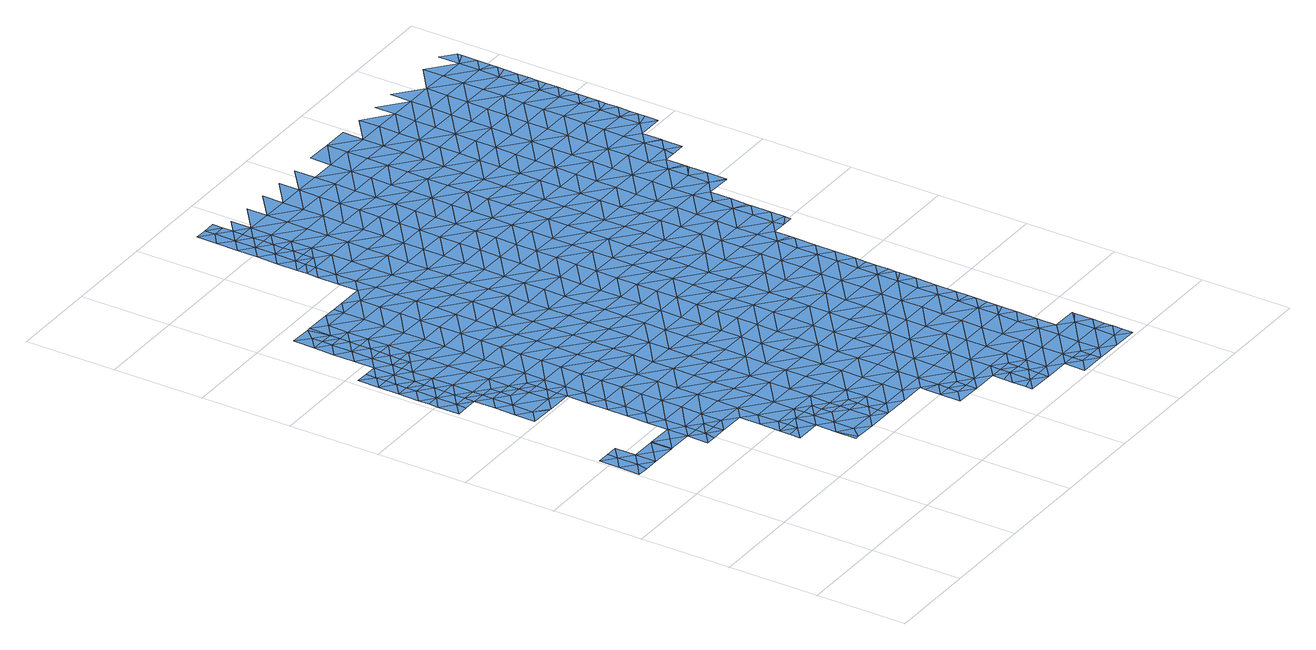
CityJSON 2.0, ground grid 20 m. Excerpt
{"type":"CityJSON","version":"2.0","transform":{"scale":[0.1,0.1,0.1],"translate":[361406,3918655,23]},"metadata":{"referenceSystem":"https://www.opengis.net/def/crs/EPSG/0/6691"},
"CityObjects":{
"waterbody1":{"type":"WaterBody","attributes":{"name":"9","class":"1140","function":"1","WaterBodyRiverFloodingRiskAttribute.description":"5","WaterBodyRiverFloodingRiskAttribute.rankOrg":"1","WaterBodyRiverFloodingRiskAttribute.adminType":"2","WaterBodyRiverFloodingRiskAttribute.scale":"L1"},"geometry":[{"type":"MultiSurface","lod":"1","boundaries":[[[0,1,2]],[[3,4,5]],[[6,3,5]],[[5,4,7]],[[8,2,1]],[[6,1,9]],[[10,11,6]],[[3,9,4]],[[3,6,9]],[[8,1,11]],[[6,11,1]],[[12,11,13]],[[11,12,8]],[[13,11,10]],[[1,0,9]]]}]},
"waterbody2":{"type":"WaterBody","attributes":{"name":"9","class":"1140","function":"1","WaterBodyRiverFloodingRiskAttribute.description":"5","WaterBodyRiverFloodingRiskAttribute.rankOrg":"2","WaterBodyRiverFloodingRiskAttribute.adminType":"2","WaterBodyRiverFloodingRiskAttribute.scale":"L1"},"geometry":[{"type":"MultiSurface","lod":"1","boundaries":[[[7,4,14]],[[7,14,15]],[[14,16,15]],[[17,7,15]],[[17,15,16]],[[16,18,17]],[[18,16,19]],[[20,21,22]],[[23,24,25]],[[21,26,22]],[[27,28,25]],[[29,17,30]],[[31,20,22]],[[17,18,30]],[[19,32,18]],[[30,33,29]],[[26,34,22]],[[25,24,27]],[[29,33,35]],[[36,28,37]],[[28,27,37]],[[38,36,37]],[[24,39,27]],[[35,40,41]],[[42,22,34]],[[31,22,42]],[[37,43,38]],[[44,45,46]],[[40,35,33]],[[47,46,45]],[[32,44,46]],[[48,38,43]],[[18,32,49]],[[34,48,43]],[[50,51,52]],[[30,18,53]],[[30,54,33]],[[34,55,42]],[[52,56,39]],[[32,46,49]],[[57,41,58]],[[55,34,43]],[[41,40,58]],[[53,18,49]],[[53,54,30]],[[59,60,61]],[[37,27,62]],[[52,51,56]],[[27,39,62]],[[57,63,64]],[[33,65,40]],[[66,42,55]],[[59,67,60]],[[68,49,46]],[[57,58,63]],[[54,65,33]],[[39,56,62]],[[51,69,56]],[[43,37,70]],[[71,58,40]],[[70,37,62]],[[72,73,74]],[[47,61,75]],[[61,60,75]],[[74,64,72]],[[67,76,60]],[[55,77,66]],[[64,63,72]],[[46,47,68]],[[65,71,40]],[[78,53,49]],[[55,43,79]],[[72,80,73]],[[68,47,75]],[[80,69,81]],[[58,82,63]],[[43,70,79]],[[81,73,80]],[[71,82,58]],[[62,56,83]],[[56,69,83]],[[55,84,77]],[[49,68,85]],[[63,86,72]],[[83,87,62]],[[55,79,84]],[[75,60,88]],[[78,49,85]],[[60,76,88]],[[54,53,78]],[[69,80,83]],[[82,86,63]],[[75,89,68]],[[70,62,87]],[[90,91,92]],[[72,93,80]],[[94,95,96]],[[87,97,70]],[[76,98,88]],[[96,77,94]],[[99,100,54]],[[100,71,65]],[[89,75,88]],[[86,93,72]],[[68,101,85]],[[77,84,94]],[[79,70,97]],[[92,102,90]],[[54,78,99]],[[65,54,100]],[[94,103,95]],[[80,104,83]],[[97,105,79]],[[98,106,88]],[[107,103,108]],[[107,95,103]],[[109,82,71]],[[93,104,80]],[[84,79,105]],[[110,91,90]],[[68,89,101]],[[102,111,90]],[[83,112,87]],[[113,114,115]],[[105,116,84]],[[117,118,119]],[[78,85,120]],[[117,108,118]],[[111,110,90]],[[121,86,82]],[[78,122,99]],[[108,103,118]],[[109,71,100]],[[94,84,116]],[[123,103,94]],[[85,101,120]],[[120,122,78]],[[109,121,82]],[[106,115,124]],[[87,125,97]],[[116,123,94]],[[89,88,126]],[[115,114,124]],[[127,128,111]],[[88,106,126]],[[128,119,118]],[[127,119,128]],[[129,93,86]],[[130,100,99]],[[110,111,131]],[[126,132,89]],[[133,118,103]],[[89,134,101]],[[83,104,112]],[[135,131,111]],[[121,129,86]],[[106,124,126]],[[128,135,111]],[[97,136,105]],[[114,137,124]],[[138,130,99]],[[130,109,100]],[[139,104,93]],[[101,134,120]],[[138,99,122]],[[140,141,142]],[[87,112,125]],[[143,142,141]],[[144,140,142]],[[129,139,93]],[[118,145,128]],[[105,146,116]],[[103,123,133]],[[134,89,132]],[[137,147,124]],[[148,112,104]],[[149,150,137]],[[149,144,150]],[[151,131,135]],[[97,125,136]],[[109,152,121]],[[144,142,150]],[[145,118,133]],[[139,148,104]],[[128,153,135]],[[126,124,147]],[[116,154,123]],[[145,153,128]],[[122,120,155]],[[150,147,137]],[[152,129,121]],[[156,125,112]],[[122,157,138]],[[158,109,130]],[[146,154,116]],[[147,159,126]],[[120,134,155]],[[105,136,146]],[[148,156,112]],[[132,126,159]],[[160,151,135]],[[143,161,142]],[[123,162,133]],[[153,160,135]],[[163,130,138]],[[164,139,129]],[[165,136,125]],[[109,158,152]],[[154,162,123]],[[159,166,132]],[[132,167,134]],[[122,155,157]],[[157,163,138]],[[152,164,129]],[[168,145,133]],[[156,165,125]],[[169,158,130]],[[150,170,147]],[[171,148,139]],[[134,167,155]],[[150,142,170]],[[172,146,136]],[[162,168,133]],[[163,169,130]],[[164,171,139]],[[170,142,161]],[[165,172,136]],[[167,132,166]],[[145,173,153]],[[174,151,160]],[[175,156,148]],[[176,157,155]],[[143,177,161]],[[168,173,145]],[[158,178,152]],[[171,175,148]],[[172,179,146]],[[180,181,147]],[[146,182,154]],[[181,166,159]],[[153,183,160]],[[178,164,152]],[[184,165,156]],[[157,176,163]],[[185,158,169]],[[147,170,180]],[[179,182,146]],[[159,147,181]],[[182,162,154]],[[155,167,186]],[[173,183,153]],[[174,160,187]],[[175,184,156]],[[183,187,160]],[[177,188,161]],[[189,167,166]],[[176,155,186]],[[190,191,192]],[[178,158,185]],[[193,171,164]],[[194,172,165]],[[192,191,177]],[[178,193,164]],[[195,168,162]],[[190,196,191]],[[184,194,165]],[[182,197,162]],[[169,163,198]],[[170,199,180]],[[200,175,171]],[[167,201,186]],[[170,161,199]],[[188,177,191]],[[166,181,189]],[[197,195,162]],[[189,201,167]],[[195,173,168]],[[163,176,198]],[[193,200,171]],[[196,202,191]],[[199,161,188]],[[194,203,172]],[[172,204,179]],[[185,169,205]],[[206,184,175]],[[203,204,172]],[[207,183,173]],[[186,208,176]],[[169,198,205]],[[200,206,175]],[[179,209,182]],[[210,202,211]],[[212,213,185]],[[181,214,189]],[[187,183,215]],[[216,191,202]],[[217,194,184]],[[218,198,176]],[[180,199,219]],[[211,220,210]],[[204,209,179]],[[181,180,214]],[[209,197,182]],[[186,201,221]],[[185,205,212]],[[178,185,213]],[[207,173,195]],[[206,217,184]],[[188,191,216]],[[222,215,183]],[[180,219,214]],[[213,223,178]],[[223,200,193]],[[186,221,208]],[[224,203,194]],[[198,218,205]],[[216,202,210]],[[225,195,197]],[[189,226,201]],[[210,220,227]],[[193,178,223]],[[222,183,207]],[[217,224,194]],[[209,225,197]],[[201,226,221]],[[176,208,218]],[[188,216,228]],[[199,188,229]],[[205,230,212]],[[189,214,231]],[[232,207,195]],[[223,233,200]],[[222,234,215]],[[229,188,228]],[[224,235,203]],[[203,236,204]],[[237,216,210]],[[219,238,214]],[[189,231,226]],[[206,200,233]],[[239,210,227]],[[240,215,234]],[[230,205,218]],[[235,236,203]],[[219,199,238]],[[236,209,204]],[[212,241,213]],[[242,222,207]],[[230,241,212]],[[232,195,225]],[[233,243,206]],[[239,237,210]],[[238,199,229]],[[240,244,245]],[[208,221,246]],[[247,239,227]],[[214,248,231]],[[244,240,234]],[[217,206,243]],[[249,225,209]],[[221,226,246]],[[250,234,222]],[[208,251,218]],[[252,253,245]],[[241,254,213]],[[213,255,223]],[[242,207,232]],[[243,256,217]],[[244,252,245]],[[236,249,209]],[[224,217,256]],[[228,216,257]],[[214,238,248]],[[258,232,225]],[[208,246,259]],[[260,244,234]],[[218,261,230]],[[247,262,239]],[[250,222,242]],[[257,216,237]],[[263,253,264]],[[256,265,224]],[[229,228,257]],[[224,266,235]],[[249,258,225]],[[264,253,252]],[[250,260,234]],[[267,238,229]],[[255,213,254]],[[268,269,270]],[[233,223,255]],[[208,259,251]],[[268,271,269]],[[231,248,272]],[[226,231,273]],[[274,242,232]],[[275,269,271]],[[230,276,241]],[[255,277,233]],[[278,267,229]],[[262,279,239]],[[235,280,236]],[[278,229,257]],[[260,281,244]],[[244,282,252]],[[283,248,238]],[[231,272,273]],[[284,285,262]],[[243,233,277]],[[266,224,265]],[[218,251,261]],[[284,270,285]],[[246,226,286]],[[287,250,242]],[[270,269,285]],[[241,288,254]],[[274,232,258]],[[277,289,243]],[[237,239,279]],[[264,252,290]],[[267,283,238]],[[283,272,248]],[[286,226,273]],[[285,279,262]],[[259,246,286]],[[256,243,289]],[[279,291,237]],[[237,292,257]],[[280,235,266]],[[230,261,276]],[[249,236,280]],[[293,258,249]],[[254,294,255]],[[287,242,274]],[[289,295,256]],[[275,296,269]],[[244,281,282]],[[297,273,272]],[[290,252,282]],[[250,298,260]],[[299,278,257]],[[288,241,276]],[[269,300,285]],[[301,259,286]],[[265,256,295]],[[302,274,258]],[[303,298,250]],[[251,259,304]],[[298,281,260]],[[255,305,277]],[[303,250,287]],[[292,237,291]],[[295,306,265]],[[265,307,266]],[[249,280,293]],[[308,279,285]],[[309,310,311]],[[297,272,283]],[[309,290,282]],[[311,290,309]],[[259,301,304]],[[254,288,294]],[[312,287,274]],[[261,251,313]],[[275,314,296]],[[300,308,285]],[[277,315,289]],[[299,257,292]],[[267,278,299]],[[309,316,310]],[[258,293,302]],[[269,296,300]],[[279,308,291]],[[313,251,304]],[[316,317,318]],[[298,319,281]],[[276,261,313]],[[281,320,282]],[[321,288,276]],[[322,283,267]],[[318,310,316]],[[307,265,306]],[[280,266,307]],[[255,294,305]],[[273,297,323]],[[286,273,324]],[[286,325,301]],[[320,309,282]],[[314,326,296]],[[289,327,295]],[[307,328,280]],[[274,302,312]],[[324,273,323]],[[329,267,299]],[[330,331,332]],[[308,333,291]],[[301,325,304]],[[291,334,292]],[[330,317,316]],[[332,317,330]],[[293,280,328]],[[288,335,294]],[[277,305,315]],[[336,337,287]],[[276,313,321]],[[295,338,306]],[[281,319,320]],[[322,267,329]],[[328,339,293]],[[293,340,302]],[[341,323,297]],[[287,312,336]],[[303,287,337]],[[303,342,298]],[[343,313,304]],[[344,299,292]],[[286,324,325]],[[345,346,347]],[[348,331,330]],[[349,331,348]],[[297,283,341]],[[289,315,327]],[[326,345,347]],[[337,342,303]],[[342,319,298]],[[350,349,348]],[[288,321,335]],[[316,309,351]],[[296,326,352]],[[306,353,307]],[[351,309,320]],[[341,283,322]],[[302,354,312]],[[291,333,334]],[[299,344,329]],[[346,355,347]],[[300,296,356]],[[323,357,324]],[[343,304,325]],[[313,358,321]],[[359,350,348]],[[340,293,339]],[[341,357,323]],[[305,360,315]],[[326,347,352]],[[295,327,338]],[[294,335,361]],[[356,296,352]],[[330,316,362]],[[305,294,360]],[[319,363,320]],[[307,364,328]],[[362,316,351]],[[330,365,348]],[[312,366,336]],[[308,367,333]],[[292,334,344]],[[342,363,319]],[[368,322,329]],[[362,365,330]],[[308,300,367]],[[358,313,343]],[[321,369,335]],[[354,302,340]],[[294,361,360]],[[357,370,324]],[[315,371,327]],[[306,338,353]],[[358,369,321]],[[367,300,356]],[[355,372,347]],[[320,373,351]],[[328,374,339]],[[336,375,337]],[[376,334,333]],[[377,329,344]],[[378,341,322]],[[365,379,348]],[[325,380,343]],[[366,312,354]],[[325,324,380]],[[327,381,338]],[[307,353,364]],[[369,382,335]],[[315,360,371]],[[379,383,348]],[[384,362,351]],[[339,385,340]],[[380,324,370]],[[320,363,373]],[[329,377,368]],[[373,386,351]],[[361,335,382]],[[352,347,387]],[[333,367,388]],[[343,389,358]],[[334,390,344]],[[391,367,356]],[[341,392,357]],[[375,336,366]],[[375,393,337]],[[380,389,343]],[[328,364,374]],[[387,347,372]],[[386,384,351]],[[382,394,361]],[[327,371,381]],[[395,363,342]],[[378,392,341]],[[340,396,354]],[[333,388,376]],[[342,337,393]],[[397,391,356]],[[344,390,377]],[[322,368,378]],[[360,361,394]],[[356,352,397]],[[357,392,370]],[[398,369,358]],[[399,388,367]],[[372,355,400]],[[389,401,358]],[[353,402,364]],[[339,374,385]],[[397,352,387]],[[365,362,384]],[[394,403,360]],[[338,381,404]],[[353,338,402]],[[354,405,366]],[[334,376,390]],[[401,398,358]],[[367,391,399]],[[371,360,403]],[[406,380,370]],[[400,407,372]],[[408,387,372]],[[390,409,377]],[[377,410,368]],[[392,411,370]],[[395,342,393]],[[338,404,402]],[[364,412,374]],[[388,413,376]],[[340,385,396]],[[379,365,414]],[[403,415,371]],[[366,405,375]],[[414,365,384]],[[373,363,416]],[[382,369,398]],[[388,399,413]],[[372,407,408]],[[417,394,382]],[[368,410,378]],[[381,371,415]],[[408,418,387]],[[419,390,376]],[[413,420,376]],[[421,393,375]],[[398,417,382]],[[354,396,405]],[[415,422,381]],[[363,395,416]],[[364,402,412]],[[397,387,423]],[[405,421,375]],[[377,409,410]],[[387,418,423]],[[386,373,424]],[[386,425,384]],[[379,414,426]],[[370,411,406]],[[419,376,420]],[[404,381,422]],[[389,427,401]],[[391,397,428]],[[410,429,378]],[[430,403,394]],[[378,431,392]],[[389,380,427]],[[424,373,416]],[[424,425,386]],[[390,432,409]],[[433,379,426]],[[434,397,423]],[[422,435,404]],[[436,390,419]],[[404,437,402]],[[374,412,438]],[[385,374,439]],[[429,431,378]],[[421,440,393]],[[384,441,414]],[[380,406,427]],[[397,434,428]],[[390,436,432]],[[442,394,417]],[[432,443,409]],[[403,430,415]],[[401,444,398]],[[374,438,439]],[[396,445,405]],[[396,385,445]],[[395,393,446]],[[410,409,447]],[[447,409,443]],[[437,404,435]],[[412,402,437]],[[394,442,430]],[[411,392,448]],[[415,449,422]],[[401,427,450]],[[451,424,416]],[[398,452,417]],[[441,384,425]],[[385,439,445]],[[430,449,415]],[[405,453,421]],[[410,454,429]],[[393,440,446]],[[437,455,412]],[[406,411,448]],[[416,395,451]],[[444,452,398]],[[392,431,448]],[[426,414,456]],[[410,447,454]],[[457,427,406]],[[401,450,444]],[[438,412,455]],[[417,452,442]],[[448,458,406]],[[422,459,435]],[[451,395,446]],[[456,414,441]],[[449,459,422]],[[455,460,438]],[[438,461,439]],[[405,445,453]],[[453,462,421]],[[421,463,440]],[[431,429,464]],[[429,454,464]],[[465,450,427]],[[435,466,437]],[[425,424,467]],[[452,468,442]],[[442,469,430]],[[470,426,456]],[[459,466,435]],[[431,471,448]],[[467,424,451]],[[468,469,442]],[[431,464,472]],[[406,458,457]],[[461,438,460]],[[445,439,461]],[[471,431,472]],[[473,453,445]],[[437,474,455]],[[421,462,463]],[[466,474,437]],[[448,475,458]],[[476,448,471]],[[461,473,445]],[[441,477,456]],[[465,427,457]],[[446,440,478]],[[444,450,465]],[[425,467,479]],[[441,425,477]],[[448,476,475]],[[449,480,459]],[[451,446,478]],[[475,481,458]],[[455,482,460]],[[449,430,480]],[[440,463,478]],[[474,482,455]],[[451,483,467]],[[425,479,477]],[[477,484,456]],[[457,458,485]],[[430,469,480]],[[458,481,485]],[[444,465,486]],[[452,444,487]],[[460,488,461]],[[484,489,456]],[[485,490,457]],[[482,488,460]],[[491,479,467]],[[457,490,465]],[[453,473,492]],[[462,453,493]],[[451,478,483]],[[483,494,467]],[[468,452,487]],[[444,486,487]],[[495,473,461]],[[493,453,492]],[[493,496,462]],[[494,491,467]],[[497,486,465]],[[459,480,498]],[[466,459,499]],[[490,497,465]],[[488,495,461]],[[500,477,479]],[[463,462,496]],[[469,468,501]],[[474,466,499]],[[502,482,474]],[[503,480,469]],[[459,498,499]],[[478,463,496]],[[468,487,501]],[[504,487,486]],[[505,483,478]],[[495,506,473]],[[504,486,497]],[[492,473,506]],[[502,474,499]],[[500,479,491]],[[469,501,507]],[[484,477,500]],[[508,501,487]],[[509,478,496]],[[482,510,488]],[[511,508,487]],[[506,512,492]],[[511,487,504]],[[503,469,507]],[[498,480,503]],[[510,495,488]],[[493,492,512]],[[513,499,498]],[[514,482,502]],[[494,483,505]],[[478,509,505]],[[512,515,493]],[[494,516,491]],[[517,507,501]],[[484,500,518]],[[513,502,499]],[[519,506,495]],[[520,498,503]],[[496,493,515]],[[482,514,510]],[[517,501,508]],[[516,500,491]],[[496,521,509]],[[510,519,495]],[[515,521,496]],[[494,505,522]],[[513,498,520]],[[523,514,502]],[[507,524,503]],[[509,525,505]],[[494,522,516]],[[519,526,506]],[[506,527,512]],[[517,508,528]],[[516,529,500]],[[530,524,507]],[[524,520,503]],[[530,507,517]],[[526,527,506]],[[527,515,512]],[[531,522,505]],[[532,510,514]],[[502,513,523]],[[533,534,518]],[[509,521,525]],[[535,517,528]],[[518,500,536]],[[537,532,514]],[[538,521,515]],[[539,535,528]],[[537,514,523]],[[536,500,529]],[[524,540,520]],[[520,541,513]],[[542,530,517]],[[527,538,515]],[[505,525,531]],[[540,541,520]],[[541,523,513]],[[519,510,532]],[[517,535,542]],[[516,522,543]],[[544,529,516]],[[545,526,519]],[[533,518,536]],[[543,522,531]],[[532,546,519]],[[538,547,521]],[[521,548,525]],[[530,549,524]],[[530,542,549]],[[550,536,529]],[[541,551,523]],[[525,548,531]],[[523,552,537]],[[526,553,527]],[[524,554,540]],[[555,524,549]],[[516,543,544]],[[551,552,523]],[[545,519,546]],[[524,555,554]],[[556,533,536]],[[521,547,548]],[[537,557,532]],[[558,541,540]],[[531,559,543]],[[529,544,550]],[[552,557,537]],[[557,546,532]],[[553,526,545]],[[538,527,553]],[[540,554,558]],[[560,544,543]],[[556,536,550]],[[553,561,538]],[[538,562,547]],[[531,548,563]],[[541,564,551]],[[559,531,563]],[[560,550,544]],[[564,541,558]],[[546,565,545]],[[566,533,556]],[[567,565,546]],[[562,538,561]],[[568,552,551]],[[560,543,559]],[[567,546,557]],[[569,563,548]],[[570,556,550]],[[548,547,571]],[[553,545,565]],[[572,551,564]],[[573,570,550]],[[558,574,564]],[[547,562,571]],[[573,550,560]],[[565,575,553]],[[557,552,568]],[[575,576,553]],[[569,548,571]],[[551,572,568]],[[577,560,559]],[[568,578,557]],[[557,579,567]],[[580,572,564]],[[561,553,576]],[[581,580,564]],[[559,563,577]],[[581,564,574]],[[576,582,561]],[[582,571,562]],[[577,563,569]],[[567,583,565]],[[584,568,572]],[[556,570,585]],[[580,586,572]],[[562,561,582]],[[577,587,560]],[[560,588,573]],[[579,557,578]],[[583,575,565]],[[587,588,560]],[[584,572,586]],[[589,570,573]],[[582,590,571]],[[591,568,584]],[[583,567,579]],[[592,568,591]],[[593,577,569]],[[578,568,592]],[[588,589,573]],[[583,594,575]],[[575,595,576]],[[569,571,593]],[[594,595,575]],[[595,582,576]],[[596,579,578]],[[585,570,589]],[[571,590,593]],[[597,578,592]],[[598,577,593]],[[587,577,599]],[[592,600,597]],[[596,578,597]],[[583,579,596]],[[601,582,595]],[[602,593,590]],[[577,598,599]],[[590,582,603]],[[588,587,604]],[[588,605,589]],[[597,600,606]],[[605,607,589]],[[582,601,603]],[[587,599,604]],[[583,596,608]],[[594,583,609]],[[593,610,598]],[[606,611,597]],[[609,583,608]],[[602,590,603]],[[596,597,611]],[[612,599,598]],[[588,604,605]],[[595,594,613]],[[614,608,596]],[[615,596,611]],[[613,594,609]],[[614,596,615]],[[610,593,602]],[[610,612,598]],[[616,604,599]],[[601,595,617]],[[612,616,599]],[[595,613,617]],[[618,602,603]],[[619,608,614]],[[620,605,604]],[[603,601,621]],[[609,608,619]],[[616,620,604]],[[601,617,621]],[[605,620,622]],[[613,609,623]],[[618,603,621]],[[618,624,602]],[[624,612,610]],[[609,619,623]],[[610,602,624]],[[619,614,625]],[[617,613,626]],[[613,623,626]],[[624,627,612]],[[612,628,616]],[[629,630,619]],[[629,619,625]],[[621,617,631]],[[632,618,621]],[[623,619,630]],[[616,628,620]],[[617,626,631]],[[630,633,623]],[[634,626,623]],[[635,624,618]],[[634,623,633]],[[632,621,631]],[[612,627,628]],[[632,635,618]],[[636,631,626]],[[628,637,620]],[[638,626,634]],[[639,627,624]],[[636,626,638]],[[636,640,631]],[[641,632,631]],[[642,628,627]],[[643,620,637]],[[639,624,635]],[[641,631,640]],[[644,635,632]],[[645,632,641]],[[646,637,628]],[[644,632,645]],[[627,639,642]],[[644,647,635]],[[648,639,635]],[[647,648,635]],[[649,643,637]],[[628,642,646]],[[650,642,639]],[[651,650,639]],[[651,639,648]],[[649,637,646]],[[652,646,642]],[[650,653,642]],[[653,652,642]],[[654,649,646]],[[655,646,652]],[[654,646,655]],[[656,657,649]],[[658,649,654]],[[656,649,658]]]}]},
"waterbody3":{"type":"WaterBody","attributes":{"name":"9","class":"1140","function":"1","WaterBodyRiverFloodingRiskAttribute.description":"5","WaterBodyRiverFloodingRiskAttribute.rankOrg":"1","WaterBodyRiverFloodingRiskAttribute.adminType":"2","WaterBodyRiverFloodingRiskAttribute.scale":"L1"},"geometry":[{"type":"MultiSurface","lod":"1","boundaries":[[[28,659,25]],[[34,26,48]],[[660,661,659]],[[660,662,661]],[[28,660,659]],[[36,38,660]],[[25,659,23]],[[26,21,663]],[[660,663,664]],[[663,660,38]],[[659,665,23]],[[665,659,666]],[[661,666,659]],[[663,21,664]],[[48,26,663]],[[662,660,664]],[[38,48,663]],[[660,28,36]]]}]},
"waterbody4":{"type":"WaterBody","attributes":{"name":"9","class":"1140","function":"1","WaterBodyRiverFloodingRiskAttribute.description":"5","WaterBodyRiverFloodingRiskAttribute.rankOrg":"1","WaterBodyRiverFloodingRiskAttribute.adminType":"2","WaterBodyRiverFloodingRiskAttribute.scale":"L1"},"geometry":[{"type":"MultiSurface","lod":"1","boundaries":[[[16,667,668]],[[669,668,667]],[[45,44,668]],[[668,44,32]],[[19,16,668]],[[32,19,668]],[[668,669,45]]]}]},
"waterbody5":{"type":"WaterBody","attributes":{"name":"9","class":"1140","function":"1","WaterBodyRiverFloodingRiskAttribute.description":"5","WaterBodyRiverFloodingRiskAttribute.rankOrg":"1","WaterBodyRiverFloodingRiskAttribute.adminType":"2","WaterBodyRiverFloodingRiskAttribute.scale":"L1"},"geometry":[{"type":"MultiSurface","lod":"1","boundaries":[[[670,64,671]],[[52,24,672]],[[64,74,671]],[[671,74,73]],[[73,81,673]],[[73,673,671]],[[24,52,39]],[[674,670,671]],[[675,674,671]],[[675,671,673]],[[675,673,50]],[[675,50,672]],[[672,50,52]],[[676,677,674]],[[51,50,673]],[[81,51,673]],[[51,81,69]],[[675,676,674]],[[678,676,675]],[[674,679,670]],[[677,679,674]],[[24,23,672]],[[23,678,672]],[[672,678,675]]]}]},
"waterbody6":{"type":"WaterBody","attributes":{"name":"9","class":"1140","function":"1","WaterBodyRiverFloodingRiskAttribute.description":"5","WaterBodyRiverFloodingRiskAttribute.rankOrg":"1","WaterBodyRiverFloodingRiskAttribute.adminType":"2","WaterBodyRiverFloodingRiskAttribute.scale":"L1"},"geometry":[{"type":"MultiSurface","lod":"1","boundaries":[[[108,680,681]],[[680,682,683]],[[95,107,681]],[[684,92,682]],[[96,95,685]],[[117,680,108]],[[127,111,102]],[[686,687,20]],[[95,681,685]],[[680,117,119]],[[686,20,31]],[[688,685,681]],[[681,107,108]],[[42,685,688]],[[66,77,685]],[[42,66,685]],[[680,119,684]],[[31,42,686]],[[77,96,685]],[[102,92,684]],[[127,102,684]],[[684,682,680]],[[686,42,688]],[[686,689,687]],[[689,686,688]],[[681,683,688]],[[681,680,683]],[[127,684,119]]]}]},
"waterbody7":{"type":"WaterBody","attributes":{"name":"9","class":"1140","function":"1","WaterBodyRiverFloodingRiskAttribute.description":"5","WaterBodyRiverFloodingRiskAttribute.rankOrg":"1","WaterBodyRiverFloodingRiskAttribute.adminType":"2","WaterBodyRiverFloodingRiskAttribute.scale":"L1"},"geometry":[{"type":"MultiSurface","lod":"1","boundaries":[[[690,691,692]],[[691,690,76]],[[691,76,693]],[[691,693,694]],[[694,693,695]],[[695,693,59]],[[98,76,690]],[[692,113,690]],[[144,696,697]],[[698,141,697]],[[149,696,144]],[[696,149,114]],[[690,113,115]],[[98,690,106]],[[699,700,701]],[[700,699,702]],[[699,698,702]],[[702,698,697]],[[692,702,697]],[[692,697,696]],[[692,696,113]],[[141,140,697]],[[700,702,692]],[[114,113,696]],[[697,140,144]],[[67,59,693]],[[67,693,76]],[[691,700,692]],[[115,106,690]],[[149,137,114]]]}]},
"waterbody8":{"type":"WaterBody","attributes":{"name":"9","class":"1140","function":"1","WaterBodyRiverFloodingRiskAttribute.description":"5","WaterBodyRiverFloodingRiskAttribute.rankOrg":"1","WaterBodyRiverFloodingRiskAttribute.adminType":"2","WaterBodyRiverFloodingRiskAttribute.scale":"L1"},"geometry":[{"type":"MultiSurface","lod":"1","boundaries":[[[196,703,211]],[[211,703,220]],[[220,703,704]],[[196,190,703]],[[190,704,703]],[[202,196,211]]]}]},
"waterbody9":{"type":"WaterBody","attributes":{"name":"9","class":"1140","function":"1","WaterBodyRiverFloodingRiskAttribute.description":"5","WaterBodyRiverFloodingRiskAttribute.rankOrg":"1","WaterBodyRiverFloodingRiskAttribute.adminType":"2","WaterBodyRiverFloodingRiskAttribute.scale":"L1"},"geometry":[{"type":"MultiSurface","lod":"1","boundaries":[[[705,268,270]],[[270,706,705]],[[706,707,705]],[[706,708,707]],[[227,708,706]],[[247,227,706]],[[284,262,247]],[[709,705,707]],[[709,710,705]],[[271,705,710]],[[271,268,705]],[[284,706,270]],[[706,284,247]]]}]},
"waterbody10":{"type":"WaterBody","attributes":{"name":"9","class":"1140","function":"1","WaterBodyRiverFloodingRiskAttribute.description":"5","WaterBodyRiverFloodingRiskAttribute.rankOrg":"1","WaterBodyRiverFloodingRiskAttribute.adminType":"2","WaterBodyRiverFloodingRiskAttribute.scale":"L1"},"geometry":[{"type":"MultiSurface","lod":"1","boundaries":[[[711,263,264]],[[311,310,711]],[[712,713,714]],[[331,715,712]],[[716,717,715]],[[718,719,716]],[[718,716,350]],[[719,720,716]],[[720,717,716]],[[717,721,715]],[[715,721,712]],[[721,713,712]],[[349,350,715]],[[716,715,350]],[[722,719,718]],[[349,715,331]],[[332,331,712]],[[332,712,317]],[[317,712,714]],[[318,317,714]],[[318,714,310]],[[310,714,711]],[[714,723,711]],[[713,723,714]],[[723,263,711]],[[264,290,711]],[[711,290,311]]]}]},
"waterbody11":{"type":"WaterBody","attributes":{"name":"9","class":"1140","function":"1","WaterBodyRiverFloodingRiskAttribute.description":"5","WaterBodyRiverFloodingRiskAttribute.rankOrg":"1","WaterBodyRiverFloodingRiskAttribute.adminType":"2","WaterBodyRiverFloodingRiskAttribute.scale":"L1"},"geometry":[{"type":"MultiSurface","lod":"1","boundaries":[[[314,275,724]],[[275,725,724]],[[725,346,724]],[[345,724,346]],[[724,345,314]],[[326,314,345]]]}]}
},
"vertices":[
[31,532,1],[35,555,1],[6,533,1],[92,554,1],[120,531,1],[120,577,1],[64,578,1],[121,577,1],[7,579,1],[63,532,1],[64,624,1],[36,601,1],[8,625,1],[37,625,1],
[121,531,1],[149,553,1],[177,530,1],[177,576,1],[205,553,1],[205,529,1],[16,1133,1],[15,1087,1],[44,1110,1],[69,948,1],[98,947,1],[70,971,1],[43,1087,1],[98,970,1],[70,994,1],[178,622,1],[206,599,1],[44,1133,1],[233,529,1],[207,645,1],[72,1086,1],[179,669,1],[71,1017,1],[99,1016,1],[71,1040,1],[126,947,1],[207,691,1],[179,715,1],[72,1132,1],[100,1063,1],[233,506,1],[233,483,1],[261,506,1],[289,482,1],[71,1063,1],[262,552,1],[126,901,1],[154,900,1],[126,924,1],[263,598,1],[264,644,1],[100,1109,1],[154,923,1],[180,761,1],[208,737,1],[288,390,1],[317,412,1],[289,436,1],[155,969,1],[209,784,1],[181,807,1],[264,690,1],[101,1132,1],[316,389,1],[318,505,1],[182,900,1],[156,1016,1],[265,737,1],[210,830,1],[182,853,1],[181,830,1],[317,458,1],[345,389,1],[129,1132,1],[320,597,1],[156,1062,1],[210,876,1],[182,877,1],[266,783,1],[211,922,1],[157,1108,1],[319,551,1],[266,829,1],[212,969,1],[373,411,1],[374,458,1],[104,1340,1],[76,1364,1],[75,1317,1],[267,875,1],[158,1154,1],[130,1178,1],[129,1155,1],[212,1015,1],[373,388,1],[320,643,1],[321,689,1],[375,504,1],[104,1317,1],[159,1200,1],[268,921,1],[213,1061,1],[401,388,1],[130,1201,1],[131,1224,1],[322,736,1],[125,1363,1],[132,1316,1],[268,968,1],[401,342,1],[429,341,1],[401,365,1],[214,1107,1],[131,1247,1],[159,1247,1],[131,1270,1],[376,550,1],[322,782,1],[376,596,1],[215,1153,1],[429,364,1],[269,1014,1],[430,410,1],[132,1293,1],[160,1293,1],[323,828,1],[378,689,1],[133,1363,1],[431,457,1],[215,1200,1],[432,503,1],[161,1339,1],[270,1060,1],[458,341,1],[377,642,1],[324,874,1],[456,271,1],[456,248,1],[485,271,1],[513,247,1],[457,294,1],[216,1246,1],[271,1106,1],[486,363,1],[325,921,1],[457,318,1],[486,317,1],[189,1362,1],[379,781,1],[217,1292,1],[271,1153,1],[432,549,1],[325,967,1],[433,595,1],[378,735,1],[487,410,1],[217,1338,1],[542,270,1],[272,1199,1],[434,642,1],[380,827,1],[326,1013,1],[488,456,1],[488,502,1],[273,1245,1],[434,688,1],[542,316,1],[381,873,1],[327,1059,1],[273,1291,1],[218,1361,1],[381,920,1],[490,594,1],[570,247,1],[436,780,1],[327,1105,1],[543,362,1],[544,409,1],[328,1152,1],[274,1337,1],[382,966,1],[435,734,1],[489,548,1],[246,1361,1],[598,269,1],[544,455,1],[569,200,1],[598,223,1],[569,235,1],[437,826,1],[383,1012,1],[330,1244,1],[597,200,1],[329,1198,1],[491,641,1],[599,315,1],[437,873,1],[545,501,1],[626,199,1],[383,1058,1],[384,1105,1],[491,687,1],[438,919,1],[330,1290,1],[547,594,1],[385,1151,1],[654,176,1],[625,176,1],[492,733,1],[493,779,1],[600,408,1],[303,1360,1],[654,222,1],[439,965,1],[547,640,1],[600,362,1],[625,153,1],[546,547,1],[331,1337,1],[493,826,1],[439,1011,1],[386,1197,1],[602,500,1],[682,152,1],[655,268,1],[656,315,1],[548,686,1],[601,454,1],[386,1243,1],[494,872,1],[332,1383,1],[440,1057,1],[441,1104,1],[711,221,1],[657,361,1],[710,175,1],[304,1406,1],[549,732,1],[387,1289,1],[495,918,1],[332,1429,1],[304,1452,1],[603,546,1],[710,152,1],[657,407,1],[442,1150,1],[388,1336,1],[604,639,1],[333,1475,1],[305,1477,1],[549,778,1],[550,825,1],[496,964,1],[712,267,1],[442,1196,1],[603,593,1],[388,1382,1],[605,685,1],[738,151,1],[305,1499,1],[333,1498,1],[496,1010,1],[497,1057,1],[713,360,1],[737,82,1],[766,82,1],[738,105,1],[737,59,1],[658,453,1],[659,499,1],[443,1242,1],[794,58,1],[605,731,1],[551,871,1],[713,314,1],[767,174,1],[498,1103,1],[389,1428,1],[390,1474,1],[714,406,1],[738,128,1],[766,128,1],[659,546,1],[444,1289,1],[606,778,1],[552,917,1],[362,1498,1],[768,220,1],[769,267,1],[498,1149,1],[607,824,1],[552,963,1],[823,81,1],[715,452,1],[445,1381,1],[769,313,1],[823,127,1],[660,592,1],[499,1195,1],[444,1335,1],[661,638,1],[608,870,1],[553,1009,1],[554,1056,1],[824,173,1],[391,1520,1],[363,1544,1],[362,1521,1],[500,1241,1],[662,684,1],[822,58,1],[608,916,1],[391,1567,1],[363,1590,1],[363,1567,1],[446,1427,1],[447,1473,1],[662,730,1],[771,405,1],[715,498,1],[716,545,1],[717,591,1],[851,57,1],[609,962,1],[554,1102,1],[770,359,1],[392,1613,1],[364,1636,1],[364,1613,1],[825,219,1],[825,266,1],[663,777,1],[501,1288,1],[501,1334,1],[610,1009,1],[555,1148,1],[556,1194,1],[771,451,1],[502,1380,1],[718,637,1],[826,312,1],[850,34,1],[850,11,1],[879,34,1],[393,1659,1],[364,1660,1],[365,1683,1],[447,1520,1],[879,80,1],[610,1055,1],[557,1241,1],[907,10,1],[880,126,1],[772,498,1],[718,683,1],[393,1705,1],[664,869,1],[664,823,1],[448,1566,1],[503,1426,1],[611,1101,1],[449,1612,1],[557,1287,1],[881,172,1],[828,404,1],[719,730,1],[773,544,1],[665,915,1],[935,33,1],[503,1473,1],[612,1147,1],[558,1333,1],[882,265,1],[827,358,1],[828,451,1],[449,1658,1],[774,590,1],[666,962,1],[720,776,1],[450,1704,1],[505,1565,1],[613,1193,1],[504,1519,1],[936,79,1],[881,219,1],[774,636,1],[883,311,1],[909,149,1],[829,497,1],[559,1379,1],[720,822,1],[559,1425,1],[613,1240,1],[937,125,1],[776,729,1],[909,195,1],[963,9,1],[775,682,1],[667,1054,1],[721,868,1],[667,1008,1],[614,1286,1],[830,589,1],[964,33,1],[964,56,1],[884,357,1],[884,403,1],[830,543,1],[668,1100,1],[910,241,1],[506,1611,1],[722,914,1],[560,1472,1],[776,775,1],[964,73,1],[911,287,1],[911,273,1],[615,1332,1],[723,961,1],[965,102,1],[561,1518,1],[562,1564,1],[506,1657,1],[831,635,1],[965,148,1],[885,450,1],[778,867,1],[886,496,1],[912,334,1],[507,1704,1],[965,142,1],[723,1007,1],[911,308,1],[724,1053,1],[669,1146,1],[669,1193,1],[615,1378,1],[562,1610,1],[777,821,1],[912,352,1],[833,728,1],[670,1239,1],[616,1425,1],[912,380,1],[886,542,1],[779,914,1],[832,682,1],[617,1471,1],[833,774,1],[671,1285,1],[913,426,1],[725,1099,1],[563,1656,1],[888,635,1],[887,588,1],[779,960,1],[725,1146,1],[726,1192,1],[672,1331,1],[672,1377,1],[914,472,1],[889,681,1],[780,1006,1],[618,1517,1],[834,820,1],[835,866,1],[564,1703,1],[914,519,1],[914,508,1],[727,1238,1],[781,1052,1],[915,565,1],[915,534,1],[619,1609,1],[673,1424,1],[618,1563,1],[835,913,1],[915,586,1],[781,1098,1],[674,1470,1],[620,1656,1],[916,611,1],[889,727,1],[890,773,1],[782,1145,1],[620,1702,1],[917,657,1],[675,1562,1],[728,1284,1],[728,1330,1],[674,1516,1],[783,1191,1],[729,1377,1],[917,703,1],[836,959,1],[837,1005,1],[676,1609,1],[891,819,1],[838,1051,1],[892,912,1],[918,750,1],[730,1469,1],[784,1237,1],[891,866,1],[919,796,1],[730,1423,1],[839,1144,1],[918,761,1],[784,1283,1],[894,1004,1],[838,1098,1],[785,1329,1],[732,1561,1],[947,819,1],[676,1655,1],[840,1190,1],[893,958,1],[786,1376,1],[731,1515,1],[894,1050,1],[949,911,1],[786,1422,1],[840,1236,1],[841,1282,1],[949,795,1],[733,1608,1],[948,865,1],[787,1468,1],[896,1143,1],[734,1700,1],[677,1701,1],[976,809,1],[733,1654,1],[895,1097,1],[842,1329,1],[975,795,1],[950,957,1],[950,1003,1],[976,841,1],[788,1514,1],[789,1561,1],[897,1235,1],[896,1189,1],[842,1375,1],[843,1421,1],[977,887,1],[789,1607,1],[951,1050,1],[952,1096,1],[898,1282,1],[978,934,1],[977,895,1],[790,1653,1],[952,1142,1],[978,980,1],[845,1513,1],[845,1560,1],[899,1328,1],[899,1374,1],[844,1467,1],[1007,1002,1],[954,1234,1],[791,1699,1],[953,1188,1],[1008,1095,1],[901,1466,1],[847,1652,1],[900,1420,1],[1008,1049,1],[846,1606,1],[1035,979,1],[955,1281,1],[955,1327,1],[901,1513,1],[1009,1141,1],[1010,1187,1],[1036,1025,1],[1035,980,1],[956,1373,1],[1011,1234,1],[1037,1071,1],[847,1698,1],[1036,1065,1],[902,1559,1],[903,1605,1],[904,1651,1],[957,1419,1],[1037,1079,1],[1037,1118,1],[957,1466,1],[1011,1280,1],[1012,1326,1],[1067,1186,1],[1066,1140,1],[958,1512,1],[959,1558,1],[1061,1117,1],[1013,1372,1],[1014,1465,1],[1013,1418,1],[960,1604,1],[960,1650,1],[1094,1117,1],[904,1697,1],[1067,1233,1],[1068,1279,1],[1015,1511,1],[1095,1163,1],[1016,1557,1],[1069,1325,1],[1095,1209,1],[1095,1164,1],[1016,1603,1],[1070,1371,1],[1071,1464,1],[1124,1232,1],[1017,1650,1],[1070,1418,1],[961,1697,1],[1125,1278,1],[1072,1510,1],[1152,1208,1],[1126,1324,1],[1072,1556,1],[1073,1602,1],[1153,1239,1],[1153,1254,1],[1126,1370,1],[1127,1417,1],[1153,1272,1],[1154,1301,1],[1128,1463,1],[1154,1347,1],[1074,1649,1],[1154,1328,1],[1128,1509,1],[1155,1369,1],[1155,1393,1],[1129,1555,1],[1075,1695,1],[1156,1439,1],[1155,1417,1],[1130,1602,1],[1156,1465,1],[1156,1486,1],[1131,1648,1],[1157,1532,1],[1157,1506,1],[1158,1578,1],[1158,1562,1],[1159,1624,1],[1158,1593,1],[1159,1670,1],[1131,1694,1],[1159,1658,1],
[41,971,1],[42,1017,1],[13,995,1],[14,1017,1],[43,1064,1],[14,1041,1],[40,948,1],[13,948,1],
[176,484,1],[205,506,1],[199,483,1],
[124,808,1],[153,831,1],[98,924,1],[154,877,1],[96,832,1],[97,878,1],[68,855,1],[67,809,1],[69,901,1],[120,808,1],
[102,1248,1],[102,1201,1],[74,1271,1],[74,1225,1],[103,1294,1],[101,1155,1],[44,1156,1],[16,1180,1],[73,1179,1],[45,1179,1],
[373,365,1],[344,342,1],[372,319,1],[316,366,1],[287,343,1],[288,366,1],[429,318,1],[428,272,1],[399,249,1],[350,250,1],[343,296,1],[343,250,1],[371,273,1],
[597,177,1],[568,154,1],
[709,83,1],[710,129,1],[681,106,1],[681,125,1],[681,76,1],[680,60,1],
[334,1521,1],[335,1614,1],[307,1591,1],[335,1568,1],[336,1660,1],[337,1706,1],[308,1684,1],[365,1706,1],[337,1729,1],[309,1730,1],[307,1637,1],[365,1729,1],[306,1545,1],
[822,35,1],[793,12,1]
]}
